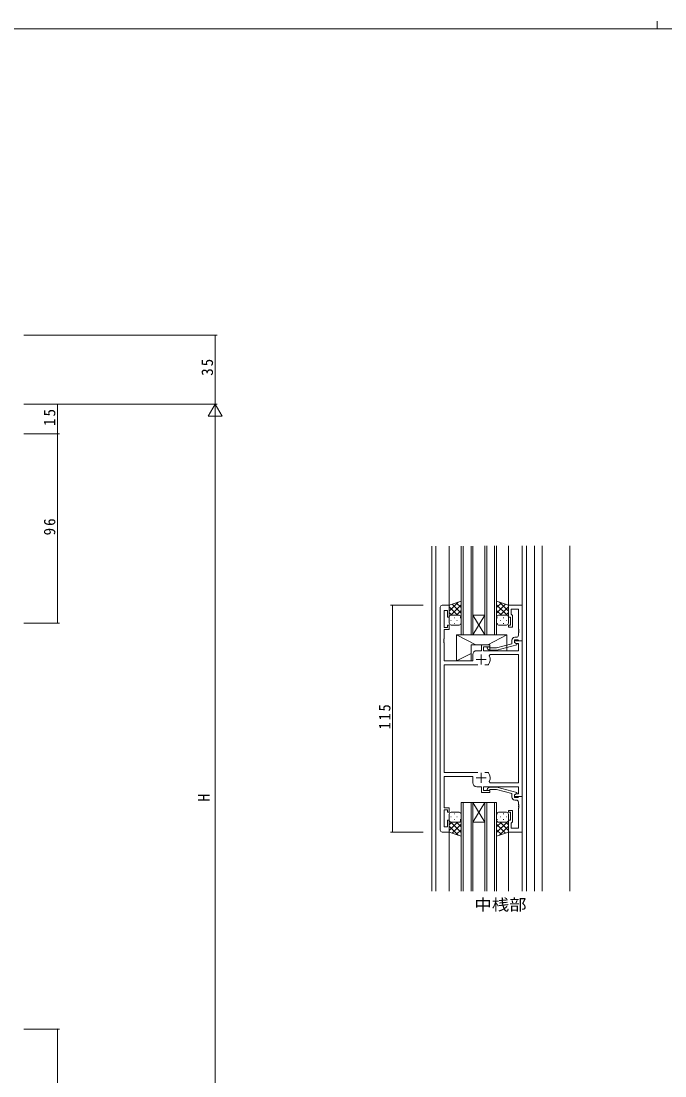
# Model space of a CAD drawing. Units: millimetres, scale not verified. Extents: x -841 to 292, y -594 to 212.
# Drawn here: x -610 to -283, y -323 to 212 of the extents above; entities that cross this region are included whole.
import ezdxf
from ezdxf.enums import TextEntityAlignment as Align

# ---------------------------------------------------------------- set-up
doc = ezdxf.new("R2010")
doc.units = ezdxf.units.MM
doc.header["$LTSCALE"] = 2
for name, color, linetype, lineweight in [('0-1_YKK_ZWAK', 7, 'Continuous', 9), ('0-3_YKK_11', 7, 'Continuous', 9), ('0-4_YKK_12', 2, 'Continuous', 9), ('0-5_YKK_13', 4, 'Continuous', 9), ('0-6_YKK_D', 6, 'Continuous', 9)]:
    doc.layers.add(name, color=color, linetype=linetype, lineweight=lineweight)
doc.layers.add('0-2_USER1', color=7, linetype='Continuous')
doc.styles.add('ＭＳ ゴシック', font='')
doc.styles.get('ＭＳ ゴシック').set_extended_font_data('MS Gothic')

msp = doc.modelspace()

# ---------------------------------------------------------------- linework, layer by layer
at = {"layer": '0-1_YKK_ZWAK'}
for p, q in [((-286.98, 212.035), (-286.98, 208.035)), ((263, 208.035), (-837, 208.035))]:
    msp.add_line(p, q, dxfattribs=at)
at = {"layer": '0-3_YKK_11'}
for p, q in [((-397, -198.33), (-397, -85.33)), ((-396, -84.33), (-392.4, -84.33)), ((-392.4, -84.33), (-392.4, -90.33)), ((-362.4, -84.33), (-362.4, -90.33)), ((-355.4, -84.33), (-362.4, -84.33)), ((-355.4, -102.33), (-355.4, -84.33)), ((-395.07, -87.03), (-395.07, -95.53)), ((-393.4, -87.03), (-395.07, -87.03)), ((-393.4, -90.33), (-393.4, -87.03)), ((-392.4, -90.33), (-393.4, -90.33)), ((-362.4, -90.33), (-361.4, -90.33)), ((-361.4, -90.33), (-361.4, -94.33)), ((-361.1, -86.26), (-357.33, -86.26)), ((-361.1, -88.83), (-361.1, -86.26)), ((-360.9, -89.03), (-361.1, -88.83)), ((-360.4, -89.53), (-360.9, -89.03)), ((-360.4, -95.33), (-360.4, -89.53)), ((-357.33, -86.26), (-357.33, -96.372)), ((-395.07, -95.53), (-393.4, -95.53)), ((-393.4, -94.33), (-392.4, -94.33)), ((-393.4, -95.53), (-393.4, -94.33)), ((-392.4, -94.33), (-392.4, -96.53)), ((-362.4, -94.33), (-362.4, -95.33)), ((-361.4, -94.33), (-362.4, -94.33)), ((-362.4, -95.33), (-360.4, -95.33)), ((-395.07, -101.372), (-395.19, -101.555)), ((-395.19, -101.555), (-395.19, -102.105)), ((-395.07, -96.53), (-395.07, -101.372)), ((-392.4, -96.53), (-395.07, -96.53)), ((-358.33, -100.53), (-359.2, -100.53)), ((-357.33, -96.372), (-357.21, -96.555)), ((-357.21, -97.105), (-357.33, -97.288)), ((-357.33, -97.288), (-357.33, -97.372)), ((-357.33, -97.372), (-357.21, -97.555)), ((-357.21, -98.105), (-357.33, -98.288)), ((-357.33, -98.288), (-357.33, -99.53)), ((-357.21, -96.555), (-357.21, -97.105)), ((-357.21, -97.555), (-357.21, -98.105)), ((-395.19, -102.105), (-395.07, -102.289)), ((-395.07, -102.372), (-395.19, -102.555)), ((-395.19, -102.555), (-395.19, -103.105)), ((-395.19, -103.105), (-395.07, -103.288)), ((-395.07, -102.289), (-395.07, -102.372)), ((-395.07, -103.288), (-395.07, -112.53)), ((-376.1, -104.33), (-371.9, -104.33)), ((-376.1, -107.33), (-376.1, -104.33)), ((-375.1, -105.33), (-375.1, -107.33)), ((-371.9, -105.33), (-375.1, -105.33)), ((-373.024, -106.354), (-372.249, -107.13)), ((-371.751, -105.93), (-372.176, -105.506)), ((-371.9, -104.33), (-371.9, -105.33)), ((-368.461, -105.93), (-371.751, -105.93)), ((-360.7, -103.851), (-368.461, -105.93)), ((-368.303, -107.13), (-358.2, -104.423)), ((-360.7, -102.03), (-360.7, -103.851)), ((-359.4, -101.83), (-357.6, -101.83)), ((-359.4, -103.13), (-359.4, -101.83)), ((-359.4, -102.33), (-355.4, -102.33)), ((-359.4, -103.13), (-359.4, -102.33)), ((-358.534, -103.63), (-359.4, -103.13)), ((-358.2, -103.823), (-359.4, -103.13)), ((-357.33, -103.63), (-358.534, -103.63)), ((-358.2, -104.423), (-358.2, -103.823)), ((-357.6, -101.83), (-357.4, -102.03)), ((-357.4, -102.03), (-357.1, -102.33)), ((-357.33, -107.33), (-357.33, -103.63)), ((-357.1, -102.33), (-355.4, -102.33)), ((-355.4, -102.33), (-355.4, -181.33)), ((-380.5, -112.53), (-380.5, -109.33)), ((-378.7, -111.83), (-373.7, -111.83)), ((-378.5, -107.33), (-376.1, -107.33)), ((-376.2, -109.33), (-376.2, -114.33)), ((-375.1, -107.33), (-357.33, -107.33)), ((-372.249, -107.13), (-368.303, -107.13)), ((-372.104, -109.967), (-371.649, -109.26)), ((-371.649, -109.26), (-357.33, -109.26)), ((-357.33, -109.26), (-357.33, -174.4)), ((-395.07, -112.53), (-380.5, -112.53)), ((-395.07, -114.53), (-377.95, -114.53)), ((-395.07, -169.13), (-395.07, -114.53)), ((-374.45, -114.53), (-372.753, -114.53)), ((-374.45, -114.53), (-372.753, -114.53)), ((-372.753, -114.53), (-372.507, -114.402)), ((-377.95, -169.13), (-395.07, -169.13)), ((-395.07, -171.13), (-395.07, -187.13)), ((-380.5, -171.13), (-395.07, -171.13)), ((-380.5, -174.33), (-380.5, -171.13)), ((-376.2, -169.33), (-376.2, -174.33)), ((-372.753, -169.13), (-374.45, -169.13)), ((-372.507, -169.259), (-372.753, -169.13)), ((-378.7, -171.83), (-373.7, -171.83)), ((-376.1, -176.33), (-378.5, -176.33)), ((-376.1, -179.33), (-376.1, -176.33)), ((-375.1, -176.33), (-375.1, -178.33)), ((-357.33, -176.33), (-375.1, -176.33)), ((-373.024, -177.306), (-372.249, -176.53)), ((-372.249, -176.53), (-368.303, -176.53)), ((-371.649, -174.4), (-372.104, -173.693)), ((-357.33, -174.4), (-371.649, -174.4)), ((-368.303, -176.53), (-358.2, -179.237)), ((-357.33, -180.03), (-357.33, -176.33)), ((-371.9, -179.33), (-376.1, -179.33)), ((-375.1, -178.33), (-371.9, -178.33)), ((-371.751, -177.73), (-372.176, -178.155)), ((-371.9, -178.33), (-371.9, -179.33)), ((-368.461, -177.73), (-371.751, -177.73)), ((-360.7, -179.81), (-368.461, -177.73)), ((-360.7, -181.63), (-360.7, -179.81)), ((-358.2, -179.837), (-359.4, -180.53)), ((-359.4, -180.53), (-358.534, -180.03)), ((-359.4, -181.33), (-359.4, -180.53)), ((-359.4, -180.53), (-359.4, -181.83)), ((-355.4, -181.33), (-359.4, -181.33)), ((-359.4, -181.83), (-357.6, -181.83)), ((-358.534, -180.03), (-357.33, -180.03)), ((-358.2, -179.237), (-358.2, -179.837)), ((-357.6, -181.83), (-357.4, -181.63)), ((-357.4, -181.63), (-357.1, -181.33)), ((-357.1, -181.33), (-355.4, -181.33)), ((-355.4, -181.33), (-355.4, -199.33)), ((-395.07, -187.13), (-392.4, -187.13)), ((-392.4, -187.13), (-392.4, -189.33)), ((-358.33, -183.13), (-359.2, -183.13)), ((-357.33, -185.372), (-357.33, -184.13)), ((-357.21, -185.555), (-357.33, -185.372)), ((-357.33, -186.289), (-357.21, -186.105)), ((-357.33, -186.372), (-357.33, -186.289)), ((-357.21, -186.555), (-357.33, -186.372)), ((-357.33, -187.289), (-357.21, -187.105)), ((-357.21, -186.105), (-357.21, -185.555)), ((-357.21, -187.105), (-357.21, -186.555)), ((-395.07, -188.13), (-395.07, -196.63)), ((-393.4, -188.13), (-395.07, -188.13)), ((-393.4, -189.33), (-393.4, -188.13)), ((-392.4, -189.33), (-393.4, -189.33)), ((-362.4, -188.33), (-360.4, -188.33)), ((-362.4, -189.33), (-362.4, -188.33)), ((-361.4, -189.33), (-362.4, -189.33)), ((-361.4, -193.33), (-361.4, -189.33)), ((-360.4, -188.33), (-360.4, -194.13)), ((-357.33, -197.4), (-357.33, -187.289)), ((-395.07, -196.63), (-393.4, -196.63)), ((-393.4, -193.33), (-392.4, -193.33)), ((-393.4, -196.63), (-393.4, -193.33)), ((-392.4, -193.33), (-392.4, -199.33)), ((-362.4, -193.33), (-361.4, -193.33)), ((-362.4, -199.33), (-362.4, -193.33)), ((-360.9, -194.63), (-361.1, -194.83)), ((-361.1, -194.83), (-361.1, -197.4)), ((-361.1, -197.4), (-357.33, -197.4)), ((-360.4, -194.13), (-360.9, -194.63)), ((-392.4, -199.33), (-396, -199.33)), ((-355.4, -199.33), (-362.4, -199.33))]:
    msp.add_line(p, q, dxfattribs=at)
for centre, radius, start, end in [((-396, -85.33), 1, 90, 179.99998), ((-359.2, -102.03), 1.5, 90, 179.99998), ((-358.33, -99.53), 1, 270, 359.99998), ((-372.6, -105.93), 0.6, 44.99998, 225), ((-378.5, -109.33), 2, 90, 179.99998), ((-376.2, -111.83), 4.5, 325.15007, 24.45636), ((-376.2, -171.83), 4.5, 335.54362, 34.84991), ((-378.5, -174.33), 2, 180, 269.99998), ((-372.6, -177.73), 0.6, 134.99998, 315), ((-359.2, -181.63), 1.5, 180, 269.99998), ((-358.33, -184.13), 1, 0, 89.99998), ((-396, -198.33), 1, 180, 269.99998)]:
    msp.add_arc(centre, radius, start, end, dxfattribs=at)
at = {"layer": '0-4_YKK_12'}
for p, q in [((-401.2, -229.33), (-401.2, -54.284)), ((-399.2, -229.33), (-399.2, -54.28)), ((-392.4, -84.83), (-392.4, -54.265)), ((-386.4, -54.252), (-386.4, -99.33)), ((-385.4, -99.33), (-385.4, -54.25)), ((-381.4, -54.241), (-381.4, -99.33)), ((-380.4, -99.33), (-380.4, -54.239)), ((-374.4, -54.226), (-374.4, -99.33)), ((-373.4, -99.33), (-373.4, -54.224)), ((-369.4, -54.215), (-369.4, -99.33)), ((-368.4, -99.33), (-368.4, -54.213)), ((-362.4, -84.829), (-362.4, -54.2)), ((-355.4, -84.63), (-355.4, -54.185)), ((-353.2, -229.33), (-353.2, -54.18)), ((-349.2, -229.33), (-349.2, -54.171)), ((-345.3, -229.33), (-345.3, -54.163)), ((-331.2, -229.33), (-331.2, -54.132)), ((-374.4, -99.33), (-380.4, -89.33)), ((-380.4, -99.33), (-374.4, -89.33)), ((-380.4, -89.33), (-374.4, -89.33)), ((-386.4, -99.33), (-380.4, -99.33)), ((-380.4, -99.33), (-374.4, -99.33)), ((-374.4, -99.33), (-368.4, -99.33)), ((-386.4, -184.33), (-380.4, -184.33)), ((-386.4, -229.33), (-386.4, -184.33)), ((-385.4, -184.33), (-385.4, -229.33)), ((-381.4, -229.33), (-381.4, -184.33)), ((-374.4, -184.33), (-380.4, -194.33)), ((-380.4, -184.33), (-374.4, -194.33)), ((-380.4, -184.33), (-374.4, -184.33)), ((-380.4, -184.33), (-380.4, -229.33)), ((-374.4, -184.33), (-368.4, -184.33)), ((-374.4, -229.33), (-374.4, -184.33)), ((-373.4, -184.33), (-373.4, -229.33)), ((-369.4, -229.33), (-369.4, -184.33)), ((-368.4, -184.33), (-368.4, -229.33)), ((-380.4, -194.33), (-374.4, -194.33)), ((-392.4, -229.33), (-392.4, -198.83)), ((-362.4, -198.832), (-362.4, -229.33)), ((-355.4, -199.03), (-355.4, -229.33))]:
    msp.add_line(p, q, dxfattribs=at)
at = {"layer": '0-5_YKK_13'}
for p, q in [((-386.4, -82.187), (-392.4, -84.33)), ((-392.4, -87.239), (-387.875, -82.714)), ((-392.4, -84.411), (-392.275, -84.286)), ((-392.4, -84.33), (-392.4, -90.33)), ((-388.243, -89.33), (-392.4, -85.173)), ((-391.713, -89.38), (-386.4, -84.067)), ((-386.4, -88.345), (-390.937, -83.808)), ((-386.4, -85.516), (-388.853, -83.063)), ((-386.4, -82.187), (-386.4, -90.33)), ((-368.4, -82.187), (-368.4, -90.33)), ((-368.4, -82.187), (-362.4, -84.33)), ((-368.4, -85.516), (-365.947, -83.063)), ((-368.4, -88.345), (-363.863, -83.808)), ((-363.087, -89.38), (-368.4, -84.067)), ((-362.4, -87.239), (-366.925, -82.714)), ((-366.557, -89.33), (-362.4, -85.173)), ((-362.4, -84.411), (-362.525, -84.286)), ((-362.4, -84.33), (-362.4, -90.33)), ((-391.071, -89.33), (-392.4, -88.002)), ((-392.4, -90.067), (-392.35, -90.017)), ((-392.4, -90.33), (-392.4, -93.33)), ((-387.4, -89.33), (-391.4, -89.33)), ((-391.4, -89.33), (-387.4, -89.33)), ((-389.781, -90.664), (-389.981, -90.664)), ((-388.834, -89.33), (-386.4, -86.896)), ((-386.8, -90.664), (-386.951, -90.664)), ((-386.818, -90.142), (-386.8, -90.124)), ((-386.4, -90.33), (-386.4, -93.33)), ((-365.966, -89.33), (-368.4, -86.896)), ((-368.4, -90.33), (-368.4, -93.33)), ((-367.982, -90.142), (-368, -90.124)), ((-368, -90.664), (-367.849, -90.664)), ((-367.4, -89.33), (-363.4, -89.33)), ((-363.4, -89.33), (-367.4, -89.33)), ((-365.019, -90.664), (-364.819, -90.664)), ((-363.729, -89.33), (-362.4, -88.002)), ((-362.4, -90.067), (-362.45, -90.017)), ((-362.4, -90.33), (-362.4, -93.33)), ((-391.396, -92.079), (-391.596, -92.079)), ((-387.4, -94.33), (-391.4, -94.33)), ((-389.781, -93.494), (-389.981, -93.494)), ((-388.366, -92.079), (-388.566, -92.079)), ((-386.814, -93.494), (-386.951, -93.494)), ((-367.986, -93.494), (-367.849, -93.494)), ((-367.4, -94.33), (-363.4, -94.33)), ((-366.434, -92.079), (-366.234, -92.079)), ((-365.019, -93.494), (-364.819, -93.494)), ((-363.404, -92.079), (-363.204, -92.079)), ((-378.892, -104.33), (-388.7, -99.33)), ((-388.7, -99.33), (-363.2, -99.33)), ((-388.7, -112.53), (-388.7, -99.33)), ((-372.859, -104.33), (-363.2, -99.33)), ((-363.2, -99.33), (-363.2, -107.33)), ((-381.4, -104.33), (-381.4, -112.53)), ((-371.9, -104.33), (-381.4, -104.33)), ((-371.9, -107.33), (-371.9, -104.33)), ((-388.7, -112.53), (-381.4, -108.751)), ((-363.2, -107.33), (-371.9, -107.33)), ((-381.4, -112.53), (-388.7, -112.53)), ((-392.4, -193.33), (-392.4, -190.33)), ((-391.396, -191.581), (-391.596, -191.581)), ((-387.4, -189.33), (-391.4, -189.33)), ((-389.781, -190.166), (-389.981, -190.166)), ((-388.366, -191.581), (-388.566, -191.581)), ((-386.814, -190.166), (-386.951, -190.166)), ((-386.4, -193.33), (-386.4, -190.33)), ((-368.4, -193.33), (-368.4, -190.33)), ((-367.986, -190.166), (-367.849, -190.166)), ((-367.4, -189.33), (-363.4, -189.33)), ((-366.434, -191.581), (-366.234, -191.581)), ((-365.019, -190.166), (-364.819, -190.166)), ((-363.404, -191.581), (-363.204, -191.581)), ((-362.4, -193.33), (-362.4, -190.33)), ((-392.4, -199.33), (-392.4, -193.33)), ((-392.4, -193.593), (-392.35, -193.643)), ((-391.071, -194.33), (-392.4, -195.659)), ((-388.243, -194.33), (-392.4, -198.487)), ((-392.4, -196.422), (-387.875, -200.946)), ((-391.713, -194.28), (-386.4, -199.593)), ((-387.4, -194.33), (-391.4, -194.33)), ((-391.4, -194.33), (-387.4, -194.33)), ((-386.4, -195.316), (-390.937, -199.853)), ((-389.781, -192.996), (-389.981, -192.996)), ((-388.834, -194.33), (-386.4, -196.765)), ((-386.8, -192.996), (-386.951, -192.996)), ((-386.818, -193.518), (-386.8, -193.536)), ((-386.4, -201.473), (-386.4, -193.33)), ((-368.4, -201.473), (-368.4, -193.33)), ((-363.087, -194.28), (-368.4, -199.593)), ((-365.966, -194.33), (-368.4, -196.765)), ((-368.4, -195.316), (-363.863, -199.853)), ((-368, -192.996), (-367.849, -192.996)), ((-367.982, -193.518), (-368, -193.536)), ((-367.4, -194.33), (-363.4, -194.33)), ((-363.4, -194.33), (-367.4, -194.33)), ((-362.4, -196.422), (-366.925, -200.946)), ((-366.557, -194.33), (-362.4, -198.487)), ((-365.019, -192.996), (-364.819, -192.996)), ((-363.729, -194.33), (-362.4, -195.659)), ((-362.4, -193.593), (-362.45, -193.643)), ((-362.4, -199.33), (-362.4, -193.33)), ((-392.4, -199.25), (-392.275, -199.375)), ((-386.4, -201.473), (-392.4, -199.33)), ((-386.4, -198.144), (-388.853, -200.597)), ((-368.4, -198.144), (-365.947, -200.597)), ((-368.4, -201.473), (-362.4, -199.33)), ((-362.4, -199.25), (-362.525, -199.375))]:
    msp.add_line(p, q, dxfattribs=at)
for centre, start, end in [((-391.4, -90.33), 90, 180), ((-391.4, -90.33), 90, 179.99989), ((-387.4, -90.33), 0, 90), ((-367.4, -90.33), 90, 180), ((-363.4, -90.33), 0, 90), ((-363.4, -90.33), 0.00009, 90), ((-391.4, -93.33), 180, 270), ((-387.4, -93.33), 270, 0), ((-367.4, -93.33), 180, 270), ((-363.4, -93.33), 270, 0), ((-391.4, -190.33), 90, 180), ((-387.4, -190.33), 0, 90), ((-367.4, -190.33), 90, 180), ((-363.4, -190.33), 0, 90), ((-391.4, -193.33), 180, 270), ((-391.4, -193.33), 180.00009, 270), ((-387.4, -193.33), 270, 0), ((-367.4, -193.33), 180, 270), ((-363.4, -193.33), 270, 0), ((-363.4, -193.33), 270, 359.99989)]:
    msp.add_arc(centre, 1, start, end, dxfattribs=at)
at = {"layer": '0-6_YKK_D'}
for p, q in [((-608.2, 52.67), (-510.2, 52.67)), ((-511.2, 52.67), (-511.2, 17.67)), ((-608.2, 17.67), (-510.2, 17.67)), ((-608.2, 17.67), (-510.2, 17.67)), ((-608.2, 17.67), (-590.2, 17.67)), ((-591.2, 17.67), (-591.2, 2.67)), ((-511.2, 17.67), (-514.7, 11.608)), ((-511.2, 17.67), (-507.7, 11.608)), ((-511.2, 17.67), (-511.2, 5.545)), ((-514.7, 11.608), (-507.7, 11.608)), ((-511.2, 10.67), (-511.2, -375.33)), ((-608.2, 2.67), (-590.2, 2.67)), ((-608.2, 2.67), (-590.2, 2.67)), ((-591.2, 2.67), (-591.2, -93.33)), ((-405.6, -84.33), (-422.2, -84.33)), ((-421.2, -199.33), (-421.2, -84.33)), ((-608.2, -93.33), (-590.2, -93.33)), ((-405.6, -199.33), (-422.2, -199.33)), ((-608.2, -299.33), (-590.2, -299.33)), ((-591.2, -299.33), (-591.2, -382.33))]:
    msp.add_line(p, q, dxfattribs=at)
for centre, start, end in [((-511.2, 52.67), 90, 270), ((-511.2, 52.67), 270, 90), ((-591.2, 17.67), 90, 270), ((-591.2, 17.67), 270, 90), ((-591.2, 2.67), 90, 270), ((-591.2, 2.67), 90, 270), ((-591.2, 2.67), 270, 90), ((-591.2, 2.67), 270, 90), ((-421.2, -84.33), 90, 270), ((-421.2, -84.33), 270, 90), ((-591.2, -93.33), 90, 270), ((-591.2, -93.33), 270, 90), ((-421.2, -199.33), 90, 270), ((-421.2, -199.33), 270, 90), ((-591.2, -299.33), 90, 270), ((-591.2, -299.33), 270, 90)]:
    msp.add_arc(centre, 0.106, start, end, dxfattribs=at)

# ---------------------------------------------------------------- texts
at = {"layer": '0-2_USER1', "style": 'ＭＳ ゴシック', "width": 1.1}
msp.add_text('中桟部', height=5.865, dxfattribs=at).set_placement((-379.634, -240.868), align=Align.BOTTOM_LEFT)
at = {"layer": '0-6_YKK_D', "color": 7, "style": 'ＭＳ ゴシック'}
msp.add_text('H', height=5.865, rotation=90, dxfattribs=at).set_placement((-512.2, -183.878), align=Align.BOTTOM_LEFT)
at = {"layer": '0-6_YKK_D', "color": 7, "char_height": 5.865, "attachment_point": 7, "rotation": 90, "style": 'ＭＳ ゴシック'}
for s, insert in [('\\T1.27;\\W0.95;35', (-512.2, 32.1)), ('\\T1.27;\\W0.95;15', (-592.2, 6.65)), ('\\T1.27;\\W0.95;96', (-592.2, -48.85)), ('\\T1.27;\\W0.9;115', (-422.2, -147.27))]:
    msp.add_mtext(s, dxfattribs=dict(at, insert=insert))

doc.saveas('drawing.dxf')
